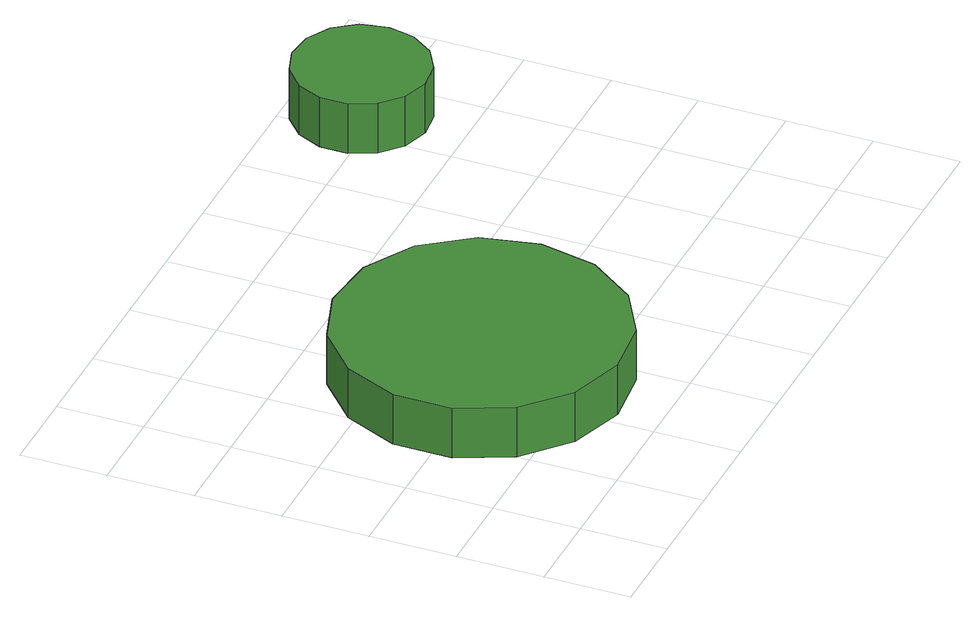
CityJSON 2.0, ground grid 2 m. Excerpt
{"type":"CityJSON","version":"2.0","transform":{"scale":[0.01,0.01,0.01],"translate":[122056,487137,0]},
"CityObjects":{
"tree1":{"type":"SolitaryVegetationObject","attributes":{"function":"something"},"geometry":[{"type":"MultiSurface","lod":"1","boundaries":[[[0,1,2,3,4,5,6,7,8,9,10,11,12,13,14]],[[15,16,17,18,19,20,21,22,23,24,25,26,27,28,29]],[[0,29,28,1]],[[1,28,27,2]],[[2,27,26,3]],[[3,26,25,4]],[[4,25,24,5]],[[5,24,23,6]],[[6,23,22,7]],[[7,22,21,8]],[[8,21,20,9]],[[9,20,19,10]],[[10,19,18,11]],[[11,18,17,12]],[[12,17,16,13]],[[13,16,15,14]],[[14,15,29,0]]]}]},
"tree2":{"type":"SolitaryVegetationObject","attributes":{"function":"something"},"geometry":[{"type":"MultiSurface","lod":"1","boundaries":[[[30,31,32,33,34,35,36,37,38,39,40,41,42,43,44]],[[45,46,47,48,49,50,51,52,53,54,55,56,57,58,59]],[[30,59,58,31]],[[31,58,57,32]],[[32,57,56,33]],[[33,56,55,34]],[[34,55,54,35]],[[35,54,53,36]],[[36,53,52,37]],[[37,52,51,38]],[[38,51,50,39]],[[39,50,49,40]],[[40,49,48,41]],[[41,48,47,42]],[[42,47,46,43]],[[43,46,45,44]],[[44,45,59,30]]]}]}
},
"vertices":[
[739,399,201],[711,532,201],[630,643,201],[512,711,201],[376,725,201],[246,683,201],[145,592,201],[89,467,201],[89,330,201],[145,206,201],[246,114,201],[376,72,201],[512,86,201],[630,154,201],[711,265,201],[711,265,76],[630,154,76],[512,86,76],[376,72,76],[246,114,76],[145,206,76],[89,330,76],[89,467,76],[145,592,76],[246,683,76],[376,725,76],[512,711,76],[630,643,76],[711,532,76],[739,399,76],
[1433,1038,160],[1420,1101,160],[1383,1152,160],[1327,1184,160],[1264,1191,160],[1203,1171,160],[1156,1128,160],[1130,1070,160],[1130,1006,160],[1156,948,160],[1203,905,160],[1264,885,160],[1327,892,160],[1383,924,160],[1420,976,160],[1420,976,35],[1383,924,35],[1327,892,35],[1264,885,35],[1203,905,35],[1156,948,35],[1130,1006,35],[1130,1070,35],[1156,1128,35],[1203,1171,35],[1264,1191,35],[1327,1184,35],[1383,1152,35],[1420,1101,35],[1433,1038,35]
]}
